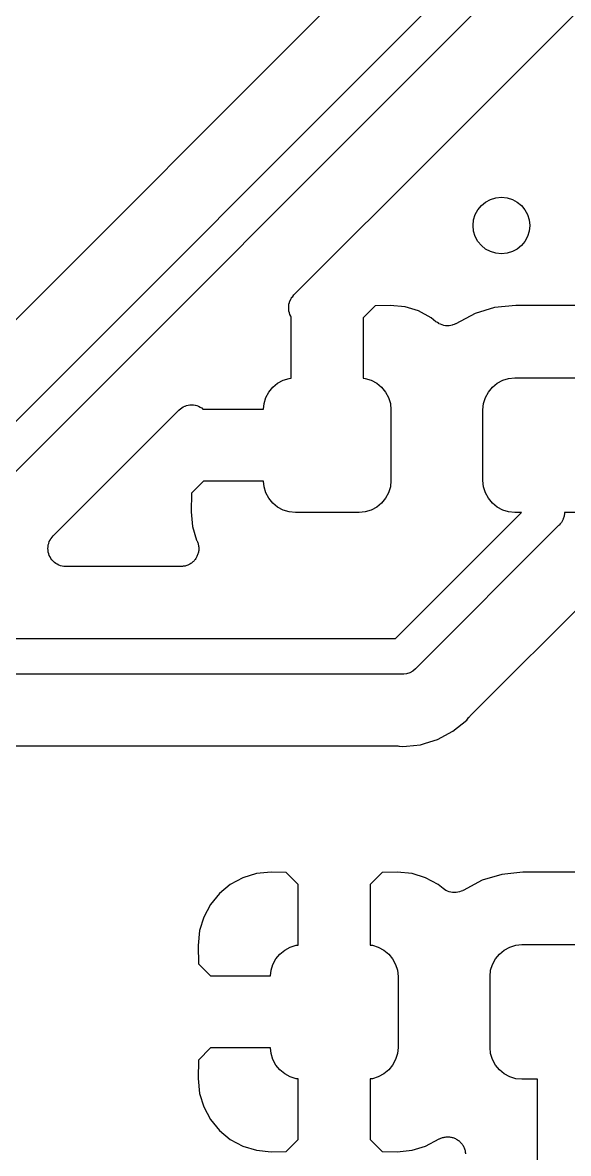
# Model space of a CAD drawing. Extents: x 103 to 213, y -152 to -90.
# Drawn here: x 188.1 to 191.95, y -106.4 to -98.42 of the extents above; entities that cross this region are included whole.
import ezdxf

# ---------------------------------------------------------------- set-up
doc = ezdxf.new("R2010")
doc.units = 0
doc.layers.add('BLACK', color=7, linetype='CONTINUOUS')

msp = doc.modelspace()

# ---------------------------------------------------------------- linework, layer by layer
at = {"layer": 'BLACK', "linetype": 'CONTINUOUS'}
for p, q in [((191.08, -97.485), (186.795, -101.77)), ((186.968, -102.315), (191.625, -97.6582)), ((191.834, -97.8027), (187.113, -102.524)), ((191.045, -99.3102), (192.171, -98.184)), ((190.015, -100.34), (191.045, -99.3102)), ((191.045, -99.3102), (191.045, -99.3102)), ((189.984, -100.393), (189.987, -100.381)), ((189.987, -100.381), (189.987, -100.381)), ((189.987, -100.381), (189.988, -100.381)), ((189.988, -100.381), (189.993, -100.37)), ((189.993, -100.37), (189.999, -100.36)), ((189.999, -100.359), (190.007, -100.35)), ((189.999, -100.36), (189.999, -100.359)), ((189.999, -100.359), (189.999, -100.359)), ((190.007, -100.35), (190.015, -100.34)), ((189.978, -100.429), (189.979, -100.417)), ((189.978, -100.43), (189.978, -100.429)), ((189.978, -100.429), (189.978, -100.429)), ((189.979, -100.442), (189.978, -100.43)), ((189.979, -100.417), (189.98, -100.405)), ((189.98, -100.454), (189.979, -100.442)), ((189.98, -100.404), (189.984, -100.393)), ((189.98, -100.405), (189.98, -100.404)), ((189.98, -100.405), (189.98, -100.405)), ((189.98, -100.455), (189.98, -100.454)), ((189.98, -100.454), (189.98, -100.454)), ((189.983, -100.466), (189.98, -100.455)), ((189.987, -100.477), (189.983, -100.466)), ((190.589, -100.416), (190.504, -100.501)), ((190.695, -100.414), (190.589, -100.416)), ((190.8, -100.424), (190.695, -100.414)), ((190.895, -100.453), (190.8, -100.424)), ((190.984, -100.501), (190.895, -100.453)), ((191.432, -100.429), (191.294, -100.471)), ((191.581, -100.414), (191.432, -100.429)), ((192.019, -100.414), (191.581, -100.414)), ((189.987, -100.478), (189.987, -100.477)), ((189.993, -100.489), (189.987, -100.478)), ((189.987, -100.478), (189.987, -100.478)), ((189.996, -100.496), (189.993, -100.489)), ((189.996, -100.928), (189.996, -100.496)), ((190.504, -100.501), (190.504, -100.928)), ((191.018, -100.529), (190.984, -100.501)), ((191.028, -100.535), (191.018, -100.529)), ((191.038, -100.542), (191.028, -100.535)), ((191.039, -100.543), (191.038, -100.542)), ((191.038, -100.542), (191.038, -100.542)), ((191.05, -100.547), (191.039, -100.543)), ((191.061, -100.552), (191.05, -100.547)), ((191.157, -100.544), (191.146, -100.548)), ((191.158, -100.543), (191.157, -100.544)), ((191.159, -100.543), (191.158, -100.543)), ((191.158, -100.543), (191.158, -100.543)), ((191.158, -100.543), (191.158, -100.543)), ((191.294, -100.471), (191.159, -100.543)), ((191.062, -100.552), (191.061, -100.552)), ((191.061, -100.552), (191.061, -100.552)), ((191.073, -100.555), (191.062, -100.552)), ((191.085, -100.557), (191.073, -100.555)), ((191.086, -100.557), (191.085, -100.557)), ((191.085, -100.557), (191.085, -100.557)), ((191.098, -100.557), (191.086, -100.557)), ((191.11, -100.557), (191.098, -100.557)), ((191.111, -100.557), (191.11, -100.557)), ((191.11, -100.557), (191.11, -100.557)), ((191.122, -100.555), (191.111, -100.557)), ((191.134, -100.553), (191.122, -100.555)), ((191.135, -100.552), (191.134, -100.552)), ((191.134, -100.552), (191.134, -100.553)), ((191.146, -100.548), (191.135, -100.552)), ((189.9, -100.963), (189.939, -100.942)), ((189.939, -100.942), (189.981, -100.929)), ((189.981, -100.929), (189.996, -100.928)), ((190.504, -100.928), (190.519, -100.929)), ((190.519, -100.929), (190.561, -100.942)), ((190.561, -100.942), (190.6, -100.963)), ((191.45, -100.963), (191.489, -100.942)), ((191.489, -100.942), (191.531, -100.929)), ((191.531, -100.929), (191.575, -100.925)), ((191.575, -100.925), (192.025, -100.925)), ((189.817, -101.064), (189.838, -101.025)), ((189.838, -101.025), (189.866, -100.991)), ((189.866, -100.991), (189.9, -100.963)), ((190.6, -100.963), (190.634, -100.991)), ((190.634, -100.991), (190.662, -101.025)), ((190.662, -101.025), (190.683, -101.064)), ((191.367, -101.064), (191.388, -101.025)), ((191.388, -101.025), (191.416, -100.991)), ((191.416, -100.991), (191.45, -100.963)), ((189.804, -101.106), (189.817, -101.064)), ((190.683, -101.064), (190.696, -101.106)), ((191.354, -101.106), (191.367, -101.064)), ((188.315, -102.04), (189.203, -101.152)), ((189.203, -101.152), (189.204, -101.152)), ((189.204, -101.151), (189.214, -101.143)), ((189.204, -101.152), (189.204, -101.151)), ((189.204, -101.152), (189.204, -101.152)), ((189.204, -101.152), (189.204, -101.152)), ((189.214, -101.143), (189.223, -101.136)), ((189.223, -101.136), (189.223, -101.136)), ((189.223, -101.136), (189.224, -101.136)), ((189.224, -101.136), (189.234, -101.13)), ((189.234, -101.13), (189.245, -101.124)), ((189.245, -101.124), (189.245, -101.124)), ((189.245, -101.124), (189.246, -101.124)), ((189.246, -101.124), (189.257, -101.121)), ((189.257, -101.121), (189.269, -101.117)), ((189.269, -101.117), (189.281, -101.116)), ((189.269, -101.117), (189.269, -101.117)), ((189.269, -101.117), (189.269, -101.117)), ((189.281, -101.116), (189.293, -101.115)), ((189.293, -101.115), (189.294, -101.115)), ((189.294, -101.115), (189.294, -101.115)), ((189.294, -101.115), (189.306, -101.116)), ((189.306, -101.116), (189.318, -101.118)), ((189.318, -101.118), (189.318, -101.118)), ((189.318, -101.118), (189.319, -101.118)), ((189.319, -101.118), (189.33, -101.121)), ((189.33, -101.121), (189.342, -101.125)), ((189.342, -101.125), (189.342, -101.125)), ((189.342, -101.125), (189.342, -101.125)), ((189.342, -101.125), (189.353, -101.131)), ((189.353, -101.131), (189.363, -101.136)), ((189.363, -101.136), (189.364, -101.137)), ((189.364, -101.137), (189.364, -101.137)), ((189.364, -101.137), (189.373, -101.145)), ((189.373, -101.145), (189.375, -101.146)), ((189.375, -101.146), (189.8, -101.146)), ((189.8, -101.146), (189.804, -101.106)), ((190.696, -101.106), (190.7, -101.15)), ((190.7, -101.15), (190.7, -101.65)), ((191.35, -101.15), (191.354, -101.106)), ((191.35, -101.65), (191.35, -101.15)), ((189.376, -101.654), (189.291, -101.739)), ((189.8, -101.654), (189.376, -101.654)), ((189.804, -101.694), (189.8, -101.654)), ((190.7, -101.65), (190.696, -101.694)), ((191.354, -101.694), (191.35, -101.65)), ((189.291, -101.739), (189.289, -101.87)), ((189.817, -101.736), (189.804, -101.694)), ((189.838, -101.775), (189.817, -101.736)), ((190.683, -101.736), (190.662, -101.775)), ((190.696, -101.694), (190.683, -101.736)), ((191.367, -101.736), (191.354, -101.694)), ((191.388, -101.775), (191.367, -101.736)), ((189.866, -101.809), (189.838, -101.775)), ((189.9, -101.837), (189.866, -101.809)), ((190.634, -101.809), (190.6, -101.837)), ((190.662, -101.775), (190.634, -101.809)), ((191.416, -101.809), (191.388, -101.775)), ((191.45, -101.837), (191.416, -101.809)), ((189.289, -101.87), (189.299, -101.975)), ((189.939, -101.858), (189.9, -101.837)), ((189.981, -101.871), (189.939, -101.858)), ((190.025, -101.875), (189.981, -101.871)), ((190.475, -101.875), (190.025, -101.875)), ((190.519, -101.871), (190.475, -101.875)), ((190.561, -101.858), (190.519, -101.871)), ((190.6, -101.837), (190.561, -101.858)), ((190.733, -102.765), (191.623, -101.875)), ((191.489, -101.858), (191.45, -101.837)), ((191.531, -101.871), (191.489, -101.858)), ((191.575, -101.875), (191.531, -101.871)), ((191.623, -101.875), (191.575, -101.875)), ((191.923, -101.9), (191.917, -101.919)), ((191.925, -101.881), (191.923, -101.9)), ((191.926, -101.875), (191.925, -101.881)), ((191.925, -101.881), (191.925, -101.881)), ((192.025, -101.875), (191.926, -101.875)), ((189.299, -101.975), (189.328, -102.07)), ((191.884, -101.968), (190.878, -102.974)), ((191.889, -101.964), (191.884, -101.968)), ((191.896, -101.956), (191.889, -101.964)), ((191.904, -101.945), (191.896, -101.956)), ((191.916, -101.923), (191.904, -101.945)), ((191.917, -101.919), (191.916, -101.923)), ((188.294, -102.07), (188.299, -102.059)), ((188.299, -102.059), (188.299, -102.059)), ((188.299, -102.059), (188.3, -102.059)), ((188.3, -102.059), (188.307, -102.05)), ((188.307, -102.05), (188.315, -102.04)), ((188.278, -102.129), (188.279, -102.117)), ((188.278, -102.13), (188.278, -102.129)), ((188.278, -102.129), (188.278, -102.129)), ((188.279, -102.142), (188.278, -102.13)), ((188.279, -102.117), (188.28, -102.105)), ((188.28, -102.154), (188.279, -102.142)), ((188.28, -102.104), (188.284, -102.093)), ((188.28, -102.105), (188.28, -102.104)), ((188.28, -102.105), (188.28, -102.105)), ((188.284, -102.093), (188.288, -102.081)), ((188.288, -102.081), (188.294, -102.07)), ((188.288, -102.081), (188.288, -102.081)), ((188.288, -102.081), (188.288, -102.081)), ((189.328, -102.07), (189.329, -102.072)), ((189.329, -102.072), (189.331, -102.077)), ((189.331, -102.077), (189.334, -102.082)), ((189.334, -102.082), (189.336, -102.089)), ((189.336, -102.089), (189.338, -102.095)), ((189.338, -102.095), (189.339, -102.101)), ((189.339, -102.101), (189.341, -102.106)), ((189.341, -102.106), (189.342, -102.113)), ((189.342, -102.113), (189.343, -102.119)), ((189.343, -102.119), (189.343, -102.125)), ((189.343, -102.125), (189.343, -102.131)), ((189.343, -102.131), (189.343, -102.137)), ((189.343, -102.137), (189.343, -102.144)), ((188.284, -102.166), (188.28, -102.154)), ((188.28, -102.154), (188.28, -102.154)), ((188.28, -102.154), (188.28, -102.154)), ((188.287, -102.178), (188.284, -102.166)), ((188.293, -102.189), (188.287, -102.178)), ((188.287, -102.178), (188.287, -102.178)), ((188.287, -102.178), (188.287, -102.178)), ((188.299, -102.2), (188.293, -102.189)), ((188.306, -102.209), (188.299, -102.2)), ((188.299, -102.2), (188.299, -102.2)), ((188.299, -102.2), (188.299, -102.2)), ((188.314, -102.219), (188.306, -102.209)), ((188.324, -102.227), (188.314, -102.219)), ((188.314, -102.219), (188.314, -102.219)), ((188.314, -102.219), (188.314, -102.219)), ((189.306, -102.22), (189.301, -102.224)), ((189.31, -102.216), (189.306, -102.22)), ((189.314, -102.211), (189.31, -102.216)), ((189.317, -102.206), (189.314, -102.211)), ((189.322, -102.201), (189.317, -102.206)), ((189.324, -102.196), (189.322, -102.201)), ((189.328, -102.191), (189.324, -102.196)), ((189.33, -102.185), (189.328, -102.191)), ((189.333, -102.179), (189.33, -102.185)), ((189.335, -102.174), (189.333, -102.179)), ((189.337, -102.168), (189.335, -102.174)), ((189.339, -102.162), (189.337, -102.168)), ((189.341, -102.156), (189.339, -102.162)), ((189.343, -102.144), (189.341, -102.15)), ((189.341, -102.15), (189.341, -102.156)), ((188.333, -102.235), (188.324, -102.227)), ((188.344, -102.241), (188.333, -102.235)), ((188.333, -102.235), (188.333, -102.235)), ((188.333, -102.235), (188.333, -102.235)), ((188.355, -102.247), (188.344, -102.241)), ((188.367, -102.251), (188.355, -102.247)), ((188.355, -102.247), (188.355, -102.247)), ((188.355, -102.247), (188.355, -102.247)), ((188.378, -102.254), (188.367, -102.251)), ((188.379, -102.254), (188.378, -102.254)), ((188.391, -102.256), (188.379, -102.254)), ((188.379, -102.254), (188.379, -102.254)), ((188.403, -102.257), (188.391, -102.256)), ((188.405, -102.257), (188.403, -102.257)), ((188.403, -102.257), (188.403, -102.257)), ((188.403, -102.257), (188.403, -102.257)), ((188.403, -102.257), (188.403, -102.257)), ((189.216, -102.257), (188.405, -102.257)), ((189.222, -102.256), (189.216, -102.257)), ((189.228, -102.256), (189.222, -102.256)), ((189.234, -102.255), (189.228, -102.256)), ((189.241, -102.255), (189.234, -102.255)), ((189.247, -102.253), (189.241, -102.255)), ((189.252, -102.252), (189.247, -102.253)), ((189.258, -102.249), (189.252, -102.252)), ((189.265, -102.247), (189.258, -102.249)), ((189.27, -102.245), (189.265, -102.247)), ((189.275, -102.242), (189.27, -102.245)), ((189.281, -102.239), (189.275, -102.242)), ((189.287, -102.236), (189.281, -102.239)), ((189.291, -102.232), (189.287, -102.236)), ((189.296, -102.229), (189.291, -102.232)), ((189.301, -102.224), (189.296, -102.229)), ((191.259, -103.311), (192.19, -102.381)), ((186.116, -102.765), (190.733, -102.765)), ((190.779, -103.015), (186.162, -103.015)), ((190.785, -103.016), (190.779, -103.015)), ((190.791, -103.015), (190.785, -103.016)), ((190.81, -103.013), (190.791, -103.015)), ((190.791, -103.015), (190.791, -103.015)), ((190.833, -103.006), (190.81, -103.013)), ((190.855, -102.994), (190.833, -103.006)), ((190.874, -102.979), (190.855, -102.994)), ((190.878, -102.974), (190.874, -102.979)), ((191.138, -103.419), (191.235, -103.34)), ((191.235, -103.34), (191.251, -103.32)), ((191.251, -103.32), (191.252, -103.319)), ((191.252, -103.319), (191.256, -103.315)), ((191.256, -103.315), (191.259, -103.311)), ((191.028, -103.478), (191.138, -103.419)), ((190.943, -103.503), (191.028, -103.478)), ((186.533, -103.523), (190.748, -103.523)), ((190.748, -103.523), (190.749, -103.523)), ((190.749, -103.523), (190.755, -103.524)), ((190.755, -103.524), (190.76, -103.524)), ((190.76, -103.524), (190.785, -103.526)), ((190.785, -103.526), (190.81, -103.524)), ((190.81, -103.524), (190.909, -103.514)), ((190.81, -103.524), (190.81, -103.524)), ((190.909, -103.514), (190.943, -103.503)), ((190.943, -103.503), (190.943, -103.503)), ((189.655, -104.453), (189.566, -104.501)), ((189.75, -104.424), (189.655, -104.453)), ((189.855, -104.414), (189.75, -104.424)), ((189.961, -104.416), (189.855, -104.414)), ((190.046, -104.501), (189.961, -104.416)), ((190.639, -104.416), (190.554, -104.501)), ((190.745, -104.414), (190.639, -104.416)), ((190.85, -104.424), (190.745, -104.414)), ((190.945, -104.453), (190.85, -104.424)), ((191.034, -104.501), (190.945, -104.453)), ((191.482, -104.429), (191.344, -104.471)), ((191.631, -104.414), (191.482, -104.429)), ((192.069, -104.414), (191.631, -104.414)), ((189.566, -104.501), (189.489, -104.564)), ((190.046, -104.928), (190.046, -104.501)), ((190.554, -104.501), (190.554, -104.928)), ((191.068, -104.529), (191.034, -104.501)), ((191.078, -104.535), (191.068, -104.529)), ((191.088, -104.542), (191.078, -104.535)), ((191.344, -104.471), (191.209, -104.543)), ((189.489, -104.564), (189.426, -104.641)), ((191.089, -104.543), (191.088, -104.542)), ((191.088, -104.542), (191.088, -104.542)), ((191.1, -104.547), (191.089, -104.543)), ((191.111, -104.552), (191.1, -104.547)), ((191.112, -104.552), (191.111, -104.552)), ((191.111, -104.552), (191.111, -104.552)), ((191.123, -104.555), (191.112, -104.552)), ((191.135, -104.557), (191.123, -104.555)), ((191.136, -104.557), (191.135, -104.557)), ((191.135, -104.557), (191.135, -104.557)), ((191.148, -104.557), (191.136, -104.557)), ((191.16, -104.557), (191.148, -104.557)), ((191.161, -104.557), (191.16, -104.557)), ((191.16, -104.557), (191.16, -104.557)), ((191.172, -104.555), (191.161, -104.557)), ((191.184, -104.553), (191.172, -104.555)), ((191.185, -104.552), (191.184, -104.552)), ((191.184, -104.552), (191.184, -104.553)), ((191.196, -104.548), (191.185, -104.552)), ((191.207, -104.544), (191.196, -104.548)), ((191.208, -104.543), (191.207, -104.544)), ((191.209, -104.543), (191.208, -104.543)), ((191.208, -104.543), (191.208, -104.543)), ((191.208, -104.543), (191.208, -104.543)), ((189.426, -104.641), (189.378, -104.73)), ((189.378, -104.73), (189.349, -104.825)), ((189.349, -104.825), (189.339, -104.93)), ((189.339, -104.93), (189.341, -105.061)), ((189.989, -104.942), (190.031, -104.929)), ((190.031, -104.929), (190.046, -104.928)), ((190.554, -104.928), (190.569, -104.929)), ((190.569, -104.929), (190.611, -104.942)), ((191.539, -104.942), (191.581, -104.929)), ((191.581, -104.929), (191.625, -104.925)), ((191.625, -104.925), (192.075, -104.925)), ((189.888, -105.025), (189.916, -104.991)), ((189.916, -104.991), (189.95, -104.963)), ((189.95, -104.963), (189.989, -104.942)), ((190.611, -104.942), (190.65, -104.963)), ((190.65, -104.963), (190.684, -104.991)), ((190.684, -104.991), (190.712, -105.025)), ((191.438, -105.025), (191.466, -104.991)), ((191.466, -104.991), (191.5, -104.963)), ((191.5, -104.963), (191.539, -104.942)), ((189.341, -105.061), (189.426, -105.146)), ((189.854, -105.106), (189.867, -105.064)), ((189.867, -105.064), (189.888, -105.025)), ((190.712, -105.025), (190.733, -105.064)), ((190.733, -105.064), (190.746, -105.106)), ((191.404, -105.106), (191.417, -105.064)), ((191.417, -105.064), (191.438, -105.025)), ((189.426, -105.146), (189.85, -105.146)), ((189.85, -105.146), (189.854, -105.106)), ((190.746, -105.106), (190.75, -105.15)), ((190.75, -105.15), (190.75, -105.65)), ((191.4, -105.15), (191.404, -105.106)), ((191.4, -105.65), (191.4, -105.15)), ((189.426, -105.654), (189.341, -105.739)), ((189.85, -105.654), (189.426, -105.654)), ((189.854, -105.694), (189.85, -105.654)), ((190.75, -105.65), (190.746, -105.694)), ((191.404, -105.694), (191.4, -105.65)), ((189.867, -105.736), (189.854, -105.694)), ((190.746, -105.694), (190.733, -105.736)), ((191.417, -105.736), (191.404, -105.694)), ((189.341, -105.739), (189.339, -105.87)), ((189.888, -105.775), (189.867, -105.736)), ((189.916, -105.809), (189.888, -105.775)), ((189.95, -105.837), (189.916, -105.809)), ((190.684, -105.809), (190.65, -105.837)), ((190.712, -105.775), (190.684, -105.809)), ((190.733, -105.736), (190.712, -105.775)), ((191.438, -105.775), (191.417, -105.736)), ((191.466, -105.809), (191.438, -105.775)), ((191.5, -105.837), (191.466, -105.809)), ((189.339, -105.87), (189.349, -105.975)), ((189.989, -105.858), (189.95, -105.837)), ((190.031, -105.871), (189.989, -105.858)), ((190.046, -105.872), (190.031, -105.871)), ((190.046, -106.299), (190.046, -105.872)), ((190.569, -105.871), (190.554, -105.872)), ((190.554, -105.872), (190.554, -106.299)), ((190.611, -105.858), (190.569, -105.871)), ((190.65, -105.837), (190.611, -105.858)), ((191.539, -105.858), (191.5, -105.837)), ((191.581, -105.871), (191.539, -105.858)), ((191.625, -105.875), (191.581, -105.871)), ((191.735, -105.875), (191.625, -105.875)), ((191.735, -107.209), (191.735, -105.875)), ((189.349, -105.975), (189.378, -106.07)), ((189.378, -106.07), (189.426, -106.159)), ((189.426, -106.159), (189.489, -106.236)), ((189.489, -106.236), (189.566, -106.299)), ((191.047, -106.293), (191.052, -106.29)), ((191.052, -106.29), (191.059, -106.288)), ((191.059, -106.288), (191.065, -106.286)), ((191.065, -106.286), (191.071, -106.285)), ((191.071, -106.285), (191.076, -106.283)), ((191.076, -106.283), (191.083, -106.283)), ((191.083, -106.283), (191.089, -106.281)), ((191.089, -106.281), (191.095, -106.281)), ((191.095, -106.281), (191.101, -106.281)), ((191.101, -106.281), (191.107, -106.282)), ((191.107, -106.282), (191.114, -106.282)), ((191.114, -106.282), (191.12, -106.283)), ((191.12, -106.283), (191.126, -106.284)), ((191.126, -106.284), (191.132, -106.285)), ((191.132, -106.285), (191.138, -106.287)), ((191.138, -106.287), (191.144, -106.289)), ((191.144, -106.289), (191.149, -106.291)), ((191.149, -106.291), (191.155, -106.294)), ((189.566, -106.299), (189.655, -106.347)), ((189.655, -106.347), (189.75, -106.376)), ((189.961, -106.384), (190.046, -106.299)), ((190.554, -106.299), (190.639, -106.384)), ((190.85, -106.376), (190.945, -106.347)), ((190.945, -106.347), (191.04, -106.296)), ((191.04, -106.296), (191.042, -106.295)), ((191.042, -106.295), (191.047, -106.293)), ((191.155, -106.294), (191.161, -106.297)), ((191.161, -106.297), (191.166, -106.3)), ((191.166, -106.3), (191.171, -106.303)), ((191.171, -106.303), (191.176, -106.307)), ((191.176, -106.307), (191.181, -106.31)), ((191.181, -106.31), (191.186, -106.315)), ((191.186, -106.315), (191.19, -106.318)), ((191.19, -106.318), (191.194, -106.324)), ((191.194, -106.324), (191.199, -106.328)), ((191.199, -106.328), (191.202, -106.333)), ((191.202, -106.333), (191.206, -106.338)), ((191.206, -106.338), (191.209, -106.343)), ((191.209, -106.343), (191.212, -106.349)), ((191.212, -106.349), (191.215, -106.354)), ((191.215, -106.354), (191.217, -106.36)), ((191.217, -106.36), (191.219, -106.366)), ((191.219, -106.366), (191.222, -106.372)), ((191.222, -106.372), (191.223, -106.378)), ((189.75, -106.376), (189.855, -106.386)), ((189.855, -106.386), (189.961, -106.384)), ((190.639, -106.384), (190.745, -106.386)), ((190.745, -106.386), (190.85, -106.376)), ((191.223, -106.378), (191.225, -106.383)), ((191.225, -106.383), (191.225, -106.39)), ((191.225, -106.39), (191.226, -106.396)), ((191.226, -106.396), (191.226, -106.402))]:
    msp.add_line(p, q, dxfattribs=at)
at = {"layer": 'BLACK'}
msp.add_circle((191.48, -99.85), 0.2, dxfattribs=at)

doc.saveas('drawing.dxf')
